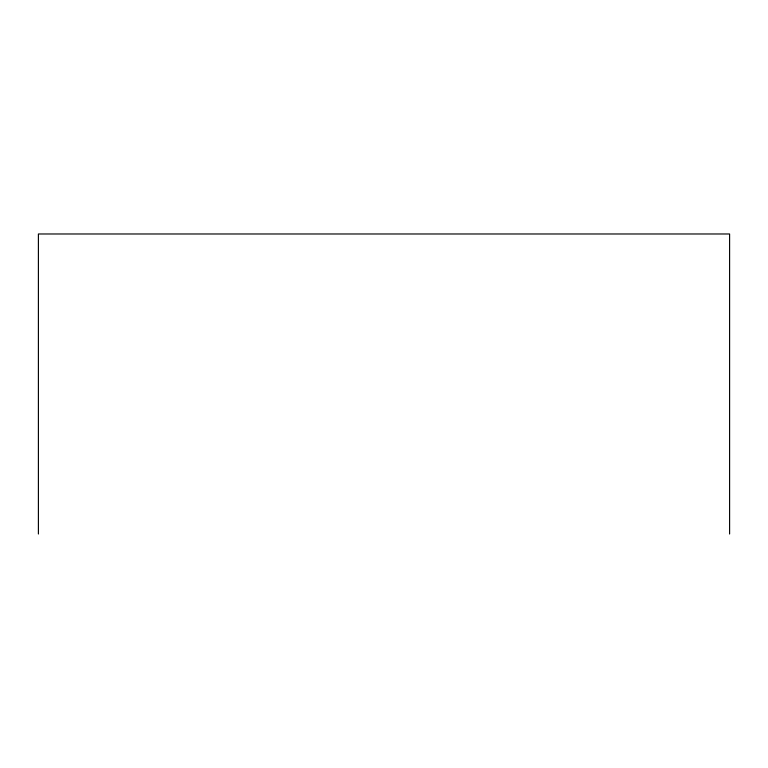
<?xml version="1.0" encoding="UTF-8"?>
<svg xmlns="http://www.w3.org/2000/svg" width="768" height="768" viewBox="0 0 768 768"><rect width="100%" height="100%" fill="white"/><g stroke="black" fill="none" stroke-linecap="round" stroke-linejoin="round"><path stroke-width="1.15" d="M729.6 534.019L729.6 233.981L38.4 233.981L38.4 534.019"/></g></svg>
